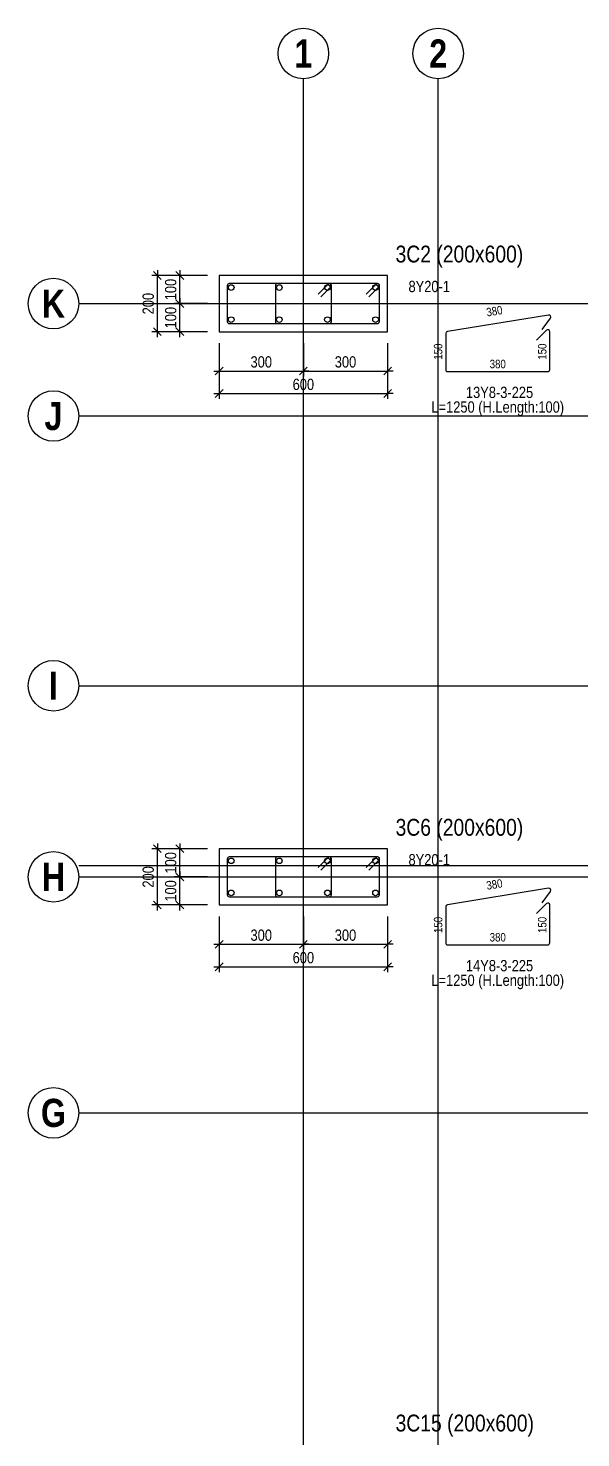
# Model space of a CAD drawing. Extents: x 0 to 206258, y -403073 to 0.
# Drawn here: x 77711 to 82631, y -70878 to -58338 of the extents above; entities that cross this region are included whole.
import ezdxf
from ezdxf.enums import TextEntityAlignment as Align
from ezdxf.lldxf.tags import DXFTag

# ---------------------------------------------------------------- set-up
doc = ezdxf.new("R2010")
doc.units = 0
doc.header["$LTSCALE"] = 1000
for name, color, linetype in [('Axis Circle(Dir 1)', 150, 'Continuous'), ('Axis Circle(Dir 2)', 150, 'Continuous'), ('Axis Label(Dir 1)', 7, 'Continuous'), ('Axis Label(Dir 2)', 7, 'Continuous'), ('Axis Line(Dir 1)', 8, 'CENTER2'), ('Axis Line(Dir 2)', 150, 'CENTER2'), ('Column Line(D)', 1, 'Continuous'), ('Dimension Line', 5, 'Continuous'), ('Link Line', 3, 'Continuous'), ('Rebar Length Text', 8, 'Continuous'), ('Rebar Line', 7, 'Continuous'), ('Top Rebar Label', 6, 'Continuous')]:
    doc.layers.add(name, color=color, linetype=linetype)
for name, color, linetype, true_color in [('Column Label(D)', 12, 'Continuous', 0xbd0000), ('Ghost Axis Line', 254, 'Continuous', 0xbebebe), ('Link Label', 94, 'Continuous', 0x008100), ('Link Length Text', 94, 'Continuous', 0x008100)]:
    doc.layers.add(name, color=color, linetype=linetype, true_color=true_color)
doc.styles.add('Axis Label(Dir 1)', font='ARIALNB.TTF', dxfattribs={"height": 250})
doc.styles.add('Axis Label(Dir 2)', font='ARIALNB.TTF', dxfattribs={"height": 250})
doc.styles.add('Column Label(D)', font='ARIALN.TTF', dxfattribs={"height": 150})
doc.styles.add('Dimension Text', font='ARIALN.TTF', dxfattribs={"height": 100})
doc.styles.add('Link Label', font='ARIALN.TTF', dxfattribs={"height": 100})
doc.styles.add('Link Length Text', font='ARIALN.TTF', dxfattribs={"height": 100})
doc.styles.add('Rebar Length Text', font='ARIALN.TTF', dxfattribs={"height": 75})
doc.styles.add('Top Rebar Label', font='ARIALN.TTF', dxfattribs={"height": 100})
tags = doc.linetypes.add('CENTER2', pattern=[1.125, 0.75, -0.125, 0.125, -0.125]).pattern_tags.tags
tags[10:11] = [DXFTag(74, 4), DXFTag(75, 0), DXFTag(340, '0'), DXFTag(46, 0.0), DXFTag(50, 0.0), DXFTag(44, 0.0), DXFTag(45, 0.0)]
tags[8:9] = [DXFTag(74, 4), DXFTag(75, 0), DXFTag(340, '0'), DXFTag(46, 0.0), DXFTag(50, 0.0), DXFTag(44, 0.0), DXFTag(45, 0.0)]
tags[6:7] = [DXFTag(74, 4), DXFTag(75, 0), DXFTag(340, '0'), DXFTag(46, 0.0), DXFTag(50, 0.0), DXFTag(44, 0.0), DXFTag(45, 0.0)]
tags[4:5] = [DXFTag(74, 4), DXFTag(75, 0), DXFTag(340, '0'), DXFTag(46, 0.0), DXFTag(50, 0.0), DXFTag(44, 0.0), DXFTag(45, 0.0)]
doc.dimstyles.new('COLUMNAPP', dxfattribs={"dimtxt": 100, "dimasz": 30, "dimexe": 48.3, "dimexo": 103.5, "dimgap": 30, "dimtad": 1, "dimtoh": 1, "dimdec": 1, "dimlfac": 0.4, "dimdsep": 46, "dimtxsty": 'Dimension Text', "dimblk": 'PCDIM_TICK', "dimcen": 0.09, "dimclrd": 5, "dimclre": 5, "dimclrt": 5, "dimadec": 1, "dimazin": 0, "dimtp": 1, "dimtm": 1, "dimtfac": 1, "dimtdec": 4, "dimtofl": 0, "dimtmove": 0, "dimatfit": 3, "dimfxl": 1, "dimtolj": 1, "dimtzin": 0, "dimarcsym": 0})

# ---------------------------------------------------------------- blocks, each defined once
blk = doc.blocks.new('PCDIM_TICK')
at = {"layer": 'Dimension Line', "color": 0, "transparency": 33554687}
for p, q in [((1.15, 1.15), (-1.15, -1.15)), ((1.61, 0), (0, 0))]:
    blk.add_line(p, q, dxfattribs=at)
blk = doc.blocks.new('*U1593')
at = {"layer": 'Dimension Line', "color": 5, "true_color": 0x0000ff, "transparency": 16777216}
for p, q in [((79411, -66241), (79411, -66536)), ((80161, -66241), (80161, -66536)), ((79411, -66488), (80161, -66488))]:
    blk.add_line(p, q, dxfattribs=at)
at = {"layer": 'Dimension Line', "color": 5, "true_color": 0x0000ff, "transparency": 16777216, "xscale": 30, "yscale": 30, "rotation": 180.0000000000004}
blk.add_blockref('PCDIM_TICK', (79411, -66488), dxfattribs=at)
at = {"layer": 'Dimension Line', "color": 5, "true_color": 0x0000ff, "transparency": 16777216, "xscale": 30, "yscale": 30}
blk.add_blockref('PCDIM_TICK', (80161, -66488), dxfattribs=at)
at = {"layer": 'Dimension Line', "color": 5, "true_color": 0x0000ff, "transparency": 16777216, "insert": (79786, -66458), "char_height": 100, "width": 181.5, "attachment_point": 8, "style": 'Dimension Text'}
blk.add_mtext('300', dxfattribs=at)
blk = doc.blocks.new('*U1594')
at = {"layer": 'Dimension Line', "color": 5, "true_color": 0x0000ff, "transparency": 16777216}
for p, q in [((80161, -66241), (80161, -66536)), ((80911, -66241), (80911, -66536)), ((80161, -66488), (80911, -66488))]:
    blk.add_line(p, q, dxfattribs=at)
at = {"layer": 'Dimension Line', "color": 5, "true_color": 0x0000ff, "transparency": 16777216, "xscale": 30, "yscale": 30, "rotation": 180.0000000000004}
blk.add_blockref('PCDIM_TICK', (80161, -66488), dxfattribs=at)
at = {"layer": 'Dimension Line', "color": 5, "true_color": 0x0000ff, "transparency": 16777216, "xscale": 30, "yscale": 30}
blk.add_blockref('PCDIM_TICK', (80911, -66488), dxfattribs=at)
at = {"layer": 'Dimension Line', "color": 5, "true_color": 0x0000ff, "transparency": 16777216, "insert": (80536, -66458), "char_height": 100, "width": 181.5, "attachment_point": 8, "style": 'Dimension Text'}
blk.add_mtext('300', dxfattribs=at)
blk = doc.blocks.new('*U1595')
at = {"layer": 'Dimension Line', "color": 5, "true_color": 0x0000ff, "transparency": 16777216}
for p, q in [((79411, -66241), (79411, -66736)), ((80911, -66241), (80911, -66736)), ((79411, -66688), (80911, -66688))]:
    blk.add_line(p, q, dxfattribs=at)
at = {"layer": 'Dimension Line', "color": 5, "true_color": 0x0000ff, "transparency": 16777216, "xscale": 30, "yscale": 30, "rotation": 180.0000000000004}
blk.add_blockref('PCDIM_TICK', (79411, -66688), dxfattribs=at)
at = {"layer": 'Dimension Line', "color": 5, "true_color": 0x0000ff, "transparency": 16777216, "xscale": 30, "yscale": 30}
blk.add_blockref('PCDIM_TICK', (80911, -66688), dxfattribs=at)
at = {"layer": 'Dimension Line', "color": 5, "true_color": 0x0000ff, "transparency": 16777216, "insert": (80161, -66658), "char_height": 100, "width": 181.97, "attachment_point": 8, "style": 'Dimension Text'}
blk.add_mtext('600', dxfattribs=at)
blk = doc.blocks.new('*U1596')
at = {"layer": 'Dimension Line', "color": 5, "true_color": 0x0000ff, "transparency": 16777216}
for p, q in [((79308, -65888), (79013, -65888)), ((79061, -66138), (79061, -65888)), ((79308, -66138), (79013, -66138))]:
    blk.add_line(p, q, dxfattribs=at)
at = {"layer": 'Dimension Line', "color": 5, "true_color": 0x0000ff, "transparency": 16777216, "xscale": 30, "yscale": 30}
for p, rotation in [((79061, -65888), 89.99999999999447), ((79061, -66138), 269.9999999999834)]:
    blk.add_blockref('PCDIM_TICK', p, dxfattribs=dict(at, rotation=rotation))
at = {"layer": 'Dimension Line', "color": 5, "true_color": 0x0000ff, "transparency": 16777216, "insert": (79031, -66013), "char_height": 100, "width": 173.93, "attachment_point": 8, "rotation": 90, "style": 'Dimension Text'}
blk.add_mtext('100', dxfattribs=at)
blk = doc.blocks.new('*U1597')
at = {"layer": 'Dimension Line', "color": 5, "true_color": 0x0000ff, "transparency": 16777216}
for p, q in [((79308, -65638), (79013, -65638)), ((79061, -65888), (79061, -65638)), ((79308, -65888), (79013, -65888))]:
    blk.add_line(p, q, dxfattribs=at)
at = {"layer": 'Dimension Line', "color": 5, "true_color": 0x0000ff, "transparency": 16777216, "xscale": 30, "yscale": 30}
for p, rotation in [((79061, -65638), 89.99999999999447), ((79061, -65888), 269.9999999999834)]:
    blk.add_blockref('PCDIM_TICK', p, dxfattribs=dict(at, rotation=rotation))
at = {"layer": 'Dimension Line', "color": 5, "true_color": 0x0000ff, "transparency": 16777216, "insert": (79031, -65763), "char_height": 100, "width": 173.93, "attachment_point": 8, "rotation": 90, "style": 'Dimension Text'}
blk.add_mtext('100', dxfattribs=at)
blk = doc.blocks.new('*U1598')
at = {"layer": 'Dimension Line', "color": 5, "true_color": 0x0000ff, "transparency": 16777216}
for p, q in [((79308, -65638), (78813, -65638)), ((78861, -66138), (78861, -65638)), ((79308, -66138), (78813, -66138))]:
    blk.add_line(p, q, dxfattribs=at)
at = {"layer": 'Dimension Line', "color": 5, "true_color": 0x0000ff, "transparency": 16777216, "xscale": 30, "yscale": 30}
for p, rotation in [((78861, -65638), 89.99999999999447), ((78861, -66138), 269.9999999999834)]:
    blk.add_blockref('PCDIM_TICK', p, dxfattribs=dict(at, rotation=rotation))
at = {"layer": 'Dimension Line', "color": 5, "true_color": 0x0000ff, "transparency": 16777216, "insert": (78831, -65888), "char_height": 100, "width": 182.77, "attachment_point": 8, "rotation": 90, "style": 'Dimension Text'}
blk.add_mtext('200', dxfattribs=at)
blk = doc.blocks.new('*U1701')
at = {"layer": 'Dimension Line', "color": 5, "true_color": 0x0000ff, "transparency": 16777216}
for p, q in [((79411, -61141), (79411, -61436)), ((80161, -61141), (80161, -61436)), ((79411, -61388), (80161, -61388))]:
    blk.add_line(p, q, dxfattribs=at)
at = {"layer": 'Dimension Line', "color": 5, "true_color": 0x0000ff, "transparency": 16777216, "xscale": 30, "yscale": 30, "rotation": 180.0000000000004}
blk.add_blockref('PCDIM_TICK', (79411, -61388), dxfattribs=at)
at = {"layer": 'Dimension Line', "color": 5, "true_color": 0x0000ff, "transparency": 16777216, "xscale": 30, "yscale": 30}
blk.add_blockref('PCDIM_TICK', (80161, -61388), dxfattribs=at)
at = {"layer": 'Dimension Line', "color": 5, "true_color": 0x0000ff, "transparency": 16777216, "insert": (79786, -61358), "char_height": 100, "width": 181.5, "attachment_point": 8, "style": 'Dimension Text'}
blk.add_mtext('300', dxfattribs=at)
blk = doc.blocks.new('*U1702')
at = {"layer": 'Dimension Line', "color": 5, "true_color": 0x0000ff, "transparency": 16777216}
for p, q in [((80161, -61141), (80161, -61436)), ((80911, -61141), (80911, -61436)), ((80161, -61388), (80911, -61388))]:
    blk.add_line(p, q, dxfattribs=at)
at = {"layer": 'Dimension Line', "color": 5, "true_color": 0x0000ff, "transparency": 16777216, "xscale": 30, "yscale": 30, "rotation": 180.0000000000004}
blk.add_blockref('PCDIM_TICK', (80161, -61388), dxfattribs=at)
at = {"layer": 'Dimension Line', "color": 5, "true_color": 0x0000ff, "transparency": 16777216, "xscale": 30, "yscale": 30}
blk.add_blockref('PCDIM_TICK', (80911, -61388), dxfattribs=at)
at = {"layer": 'Dimension Line', "color": 5, "true_color": 0x0000ff, "transparency": 16777216, "insert": (80536, -61358), "char_height": 100, "width": 181.5, "attachment_point": 8, "style": 'Dimension Text'}
blk.add_mtext('300', dxfattribs=at)
blk = doc.blocks.new('*U1703')
at = {"layer": 'Dimension Line', "color": 5, "true_color": 0x0000ff, "transparency": 16777216}
for p, q in [((79411, -61141), (79411, -61636)), ((80911, -61141), (80911, -61636)), ((79411, -61588), (80911, -61588))]:
    blk.add_line(p, q, dxfattribs=at)
at = {"layer": 'Dimension Line', "color": 5, "true_color": 0x0000ff, "transparency": 16777216, "xscale": 30, "yscale": 30, "rotation": 180.0000000000004}
blk.add_blockref('PCDIM_TICK', (79411, -61588), dxfattribs=at)
at = {"layer": 'Dimension Line', "color": 5, "true_color": 0x0000ff, "transparency": 16777216, "xscale": 30, "yscale": 30}
blk.add_blockref('PCDIM_TICK', (80911, -61588), dxfattribs=at)
at = {"layer": 'Dimension Line', "color": 5, "true_color": 0x0000ff, "transparency": 16777216, "insert": (80161, -61558), "char_height": 100, "width": 181.97, "attachment_point": 8, "style": 'Dimension Text'}
blk.add_mtext('600', dxfattribs=at)
blk = doc.blocks.new('*U1704')
at = {"layer": 'Dimension Line', "color": 5, "true_color": 0x0000ff, "transparency": 16777216}
for p, q in [((79308, -60788), (79013, -60788)), ((79061, -61038), (79061, -60788)), ((79308, -61038), (79013, -61038))]:
    blk.add_line(p, q, dxfattribs=at)
at = {"layer": 'Dimension Line', "color": 5, "true_color": 0x0000ff, "transparency": 16777216, "xscale": 30, "yscale": 30}
for p, rotation in [((79061, -60788), 89.99999999999447), ((79061, -61038), 269.9999999999834)]:
    blk.add_blockref('PCDIM_TICK', p, dxfattribs=dict(at, rotation=rotation))
at = {"layer": 'Dimension Line', "color": 5, "true_color": 0x0000ff, "transparency": 16777216, "insert": (79031, -60913), "char_height": 100, "width": 173.93, "attachment_point": 8, "rotation": 90, "style": 'Dimension Text'}
blk.add_mtext('100', dxfattribs=at)
blk = doc.blocks.new('*U1705')
at = {"layer": 'Dimension Line', "color": 5, "true_color": 0x0000ff, "transparency": 16777216}
for p, q in [((79308, -60538), (79013, -60538)), ((79061, -60788), (79061, -60538)), ((79308, -60788), (79013, -60788))]:
    blk.add_line(p, q, dxfattribs=at)
at = {"layer": 'Dimension Line', "color": 5, "true_color": 0x0000ff, "transparency": 16777216, "xscale": 30, "yscale": 30}
for p, rotation in [((79061, -60538), 89.99999999999447), ((79061, -60788), 269.9999999999834)]:
    blk.add_blockref('PCDIM_TICK', p, dxfattribs=dict(at, rotation=rotation))
at = {"layer": 'Dimension Line', "color": 5, "true_color": 0x0000ff, "transparency": 16777216, "insert": (79031, -60663), "char_height": 100, "width": 173.93, "attachment_point": 8, "rotation": 90, "style": 'Dimension Text'}
blk.add_mtext('100', dxfattribs=at)
blk = doc.blocks.new('*U1706')
at = {"layer": 'Dimension Line', "color": 5, "true_color": 0x0000ff, "transparency": 16777216}
for p, q in [((79308, -60538), (78813, -60538)), ((78861, -61038), (78861, -60538)), ((79308, -61038), (78813, -61038))]:
    blk.add_line(p, q, dxfattribs=at)
at = {"layer": 'Dimension Line', "color": 5, "true_color": 0x0000ff, "transparency": 16777216, "xscale": 30, "yscale": 30}
for p, rotation in [((78861, -60538), 89.99999999999447), ((78861, -61038), 269.9999999999834)]:
    blk.add_blockref('PCDIM_TICK', p, dxfattribs=dict(at, rotation=rotation))
at = {"layer": 'Dimension Line', "color": 5, "true_color": 0x0000ff, "transparency": 16777216, "insert": (78831, -60788), "char_height": 100, "width": 182.77, "attachment_point": 8, "rotation": 90, "style": 'Dimension Text'}
blk.add_mtext('200', dxfattribs=at)

msp = doc.modelspace()

# ---------------------------------------------------------------- linework, layer by layer
at = {"layer": 'Axis Circle(Dir 1)', "transparency": 33554687}
for centre in [(77936.095, -60787.707), (77936.095, -61787.707), (77936.095, -64187.707), (77936.095, -65887.707), (77936.095, -67987.707)]:
    msp.add_circle(centre, 225, dxfattribs=at)
at = {"layer": 'Axis Circle(Dir 2)', "transparency": 33554687}
for centre in [(80161.095, -58562.707), (81361.095, -58562.707)]:
    msp.add_circle(centre, 225, dxfattribs=at)
at = {"layer": 'Axis Line(Dir 1)', "transparency": 33554687}
for points in [[(78161.095, -60787.707), (95961.095, -60787.707)], [(78161.095, -61787.707), (95961.095, -61787.707)], [(78161.095, -64187.707), (95961.095, -64187.707)], [(78161.095, -65887.707), (95961.095, -65887.707)], [(78161.095, -67987.707), (95961.095, -67987.707)]]:
    msp.add_lwpolyline(points, dxfattribs=at)
at = {"layer": 'Axis Line(Dir 2)', "transparency": 33554687}
for points in [[(80161.095, -82587.707), (80161.095, -58787.707)], [(81361.095, -82587.707), (81361.095, -58787.707)]]:
    msp.add_lwpolyline(points, dxfattribs=at)
at = {"layer": 'Column Line(D)', "transparency": 33554687}
for points in [[(80911.095, -61037.707), (80911.095, -60537.707), (79411.095, -60537.707), (79411.095, -61037.707)], [(80911.095, -66137.707), (80911.095, -65637.707), (79411.095, -65637.707), (79411.095, -66137.707)]]:
    msp.add_lwpolyline(points, close=True, dxfattribs=at)
at = {"layer": 'Ghost Axis Line', "transparency": 33554687}
msp.add_lwpolyline([(78161.095, -65787.707), (95961.095, -65787.707)], dxfattribs=at)
at = {"layer": 'Link Line', "transparency": 33554687}
for points in [[(80316.747, -60728.469), (80405.136, -60640.081, 0.668178638), (80392.761, -60610.207), (79501.095, -60610.207, 0.414213562), (79483.595, -60627.707), (79483.595, -60947.707, 0.414213562), (79501.095, -60965.207), (80392.761, -60965.207, 0.414213562), (80410.261, -60947.707), (80410.261, -60627.707, 0.668178638), (80380.387, -60615.332), (80291.998, -60703.721)], [(80745.081, -60728.469), (80833.469, -60640.081, 0.668178638), (80821.095, -60610.207), (79929.428, -60610.207, 0.414213562), (79911.928, -60627.707), (79911.928, -60947.707, 0.414213562), (79929.428, -60965.207), (80821.095, -60965.207, 0.414213562), (80838.595, -60947.707), (80838.595, -60627.707, 0.668178638), (80808.72, -60615.332), (80720.332, -60703.721)], [(82286.676, -61018.523), (82359.805, -60917.147, 0.668178638), (82342.816, -60889.634), (81442.76, -61035.326, 0.367954403), (81428.056, -61052.602), (81428.056, -61375.207, 0.414213562), (81445.556, -61392.707), (82337.223, -61392.707, 0.414213562), (82354.723, -61375.207), (82354.723, -61037.707, 0.668178638), (82324.848, -61025.332), (82236.46, -61113.721)], [(80316.747, -65828.469), (80405.136, -65740.081, 0.668178638), (80392.761, -65710.207), (79501.095, -65710.207, 0.414213562), (79483.595, -65727.707), (79483.595, -66047.707, 0.414213562), (79501.095, -66065.207), (80392.761, -66065.207, 0.414213562), (80410.261, -66047.707), (80410.261, -65727.707, 0.668178638), (80380.387, -65715.332), (80291.998, -65803.721)], [(80745.081, -65828.469), (80833.469, -65740.081, 0.668178638), (80821.095, -65710.207), (79929.428, -65710.207, 0.414213562), (79911.928, -65727.707), (79911.928, -66047.707, 0.414213562), (79929.428, -66065.207), (80821.095, -66065.207, 0.414213562), (80838.595, -66047.707), (80838.595, -65727.707, 0.668178638), (80808.72, -65715.332), (80720.332, -65803.721)], [(82286.676, -66118.523), (82359.805, -66017.147, 0.668178638), (82342.816, -65989.634), (81442.76, -66135.326, 0.367954403), (81428.056, -66152.602), (81428.056, -66475.207, 0.414213562), (81445.556, -66492.707), (82337.223, -66492.707, 0.414213562), (82354.723, -66475.207), (82354.723, -66137.707, 0.668178638), (82324.848, -66125.332), (82236.46, -66213.721)]]:
    msp.add_lwpolyline(points, format="xyb", dxfattribs=at)
at = {"layer": 'Rebar Line', "transparency": 33554687}
for centre in [(79518.595, -60645.207), (79946.928, -60645.207), (80375.261, -60645.207), (80803.595, -60645.207), (79518.595, -60930.207), (79946.928, -60930.207), (80375.261, -60930.207), (80803.595, -60930.207), (79518.595, -65745.207), (79946.928, -65745.207), (80375.261, -65745.207), (80803.595, -65745.207), (79518.595, -66030.207), (79946.928, -66030.207), (80375.261, -66030.207), (80803.595, -66030.207)]:
    msp.add_circle(centre, 25, dxfattribs=at)

# ---------------------------------------------------------------- texts
at = {"layer": 'Axis Label(Dir 1)', "transparency": 33554687, "style": 'Axis Label(Dir 1)'}
for s, p in [('K', (77936.095, -60787.707)), ('J', (77936.095, -61787.707)), ('I', (77936.095, -64187.707)), ('H', (77936.095, -65887.707)), ('G', (77936.095, -67987.707))]:
    msp.add_text(s, height=250, dxfattribs=at).set_placement(p, align=Align.MIDDLE_CENTER)
at = {"layer": 'Axis Label(Dir 2)', "transparency": 33554687, "style": 'Axis Label(Dir 2)'}
for s, p in [('1', (80161.095, -58562.707)), ('2', (81361.095, -58562.707))]:
    msp.add_text(s, height=250, dxfattribs=at).set_placement(p, align=Align.MIDDLE_CENTER)
at = {"layer": 'Column Label(D)', "transparency": 33554687, "style": 'Column Label(D)'}
for s, p in [('3C2 (200x600)', (80981.805, -60466.996)), ('3C6 (200x600)', (80981.805, -65566.996)), ('3C15 (200x600)', (80981.805, -70866.996))]:
    msp.add_text(s, height=150, dxfattribs=at).set_placement(p, align=Align.BOTTOM_LEFT)
at = {"layer": 'Link Label', "transparency": 33554687, "style": 'Link Label'}
for s, p in [(' 13Y8-3-225', (81891.389, -61627.707)), (' 14Y8-3-225', (81891.389, -66727.707))]:
    msp.add_text(s, height=100, dxfattribs=at).set_placement(p, align=Align.CENTER)
at = {"layer": 'Link Length Text', "transparency": 33554687, "style": 'Link Length Text'}
for p in [(81891.389, -61757.707), (81891.389, -66857.707)]:
    msp.add_text('L=1250 (H.Length:100)', height=100, dxfattribs=at).set_placement(p, align=Align.CENTER)
at = {"layer": 'Rebar Length Text', "transparency": 33554687, "style": 'Rebar Length Text'}
for s, rotation, p in [('380', 9.1947432, (81867.729, -60891.537)), ('150', 90, (81398.056, -61215.207)), ('150', 90, (82324.723, -61215.207)), ('380', 9.1947432, (81867.729, -65991.537)), ('150', 90, (81398.056, -66315.207)), ('150', 90, (82324.723, -66315.207))]:
    msp.add_text(s, height=75, rotation=rotation, dxfattribs=at).set_placement(p, align=Align.CENTER)
for p in [(81891.389, -61362.707), (81891.389, -66462.707)]:
    msp.add_text('380', height=75, dxfattribs=at).set_placement(p, align=Align.CENTER)
at = {"layer": 'Top Rebar Label', "transparency": 33554687, "style": 'Top Rebar Label'}
for p in [(81065.139, -60715.433), (81065.139, -65815.433)]:
    msp.add_text(' 8Y20-1', height=100, dxfattribs=at).set_placement(p, align=Align.BOTTOM_LEFT)

# ---------------------------------------------------------------- dimensions: what is measured, and where the dimension line sits
at = {"layer": 'Dimension Line', "transparency": 33554687}
for p1, p2, distance, picture, middle in [((79411.095, -61037.707), (79411.095, -60537.707), 550, '*U1706', (78861.095, -60787.707)), ((79411.095, -60787.707), (79411.095, -60537.707), 350, '*U1705', (79061.095, -60662.707)), ((79411.095, -61037.707), (79411.095, -60787.707), 350, '*U1704', (79061.095, -60912.707)), ((79411.095, -61037.707), (80161.095, -61037.707), -350, '*U1701', (79786.095, -61387.707)), ((79411.095, -61037.707), (80911.095, -61037.707), -550, '*U1703', (80161.095, -61587.707)), ((80161.095, -61037.707), (80911.095, -61037.707), -350, '*U1702', (80536.095, -61387.707)), ((79411.095, -66137.707), (79411.095, -65637.707), 550, '*U1598', (78861.095, -65887.707)), ((79411.095, -65887.707), (79411.095, -65637.707), 350, '*U1597', (79061.095, -65762.707)), ((79411.095, -66137.707), (79411.095, -65887.707), 350, '*U1596', (79061.095, -66012.707)), ((79411.095, -66137.707), (80161.095, -66137.707), -350, '*U1593', (79786.095, -66487.707)), ((79411.095, -66137.707), (80911.095, -66137.707), -550, '*U1595', (80161.095, -66687.707)), ((80161.095, -66137.707), (80911.095, -66137.707), -350, '*U1594', (80536.095, -66487.707))]:
    dim = msp.add_aligned_dim(p1=p1, p2=p2, distance=distance, dimstyle='COLUMNAPP', override={"dimscale": 1, "dimtxt": 100, "dimasz": 30, "dimexe": 48.3, "dimexo": 103.5, "dimgap": 30, "dimtad": 1, "dimtih": 0, "dimdec": 1, "dimlfac": 0.4, "dimzin": 8, "dimlunit": 2, "dimpost": '', "dimtxsty": 'Dimension Text', "dimblk": 'PCDIM_TICK', "dimse1": 0, "dimse2": 0, "dimsd2": 0, "dimclrd": 5, "dimclre": 5, "dimclrt": 5, "dimaunit": 0, "dimadec": 1, "dimazin": 0, "dimtol": 0, "dimtp": 1, "dimtm": 1, "dimtmove": 0}, dxfattribs=at)
    dim.commit()
    dim.dimension.update_dxf_attribs({"geometry": picture, "text_midpoint": middle})

doc.saveas('drawing.dxf')
